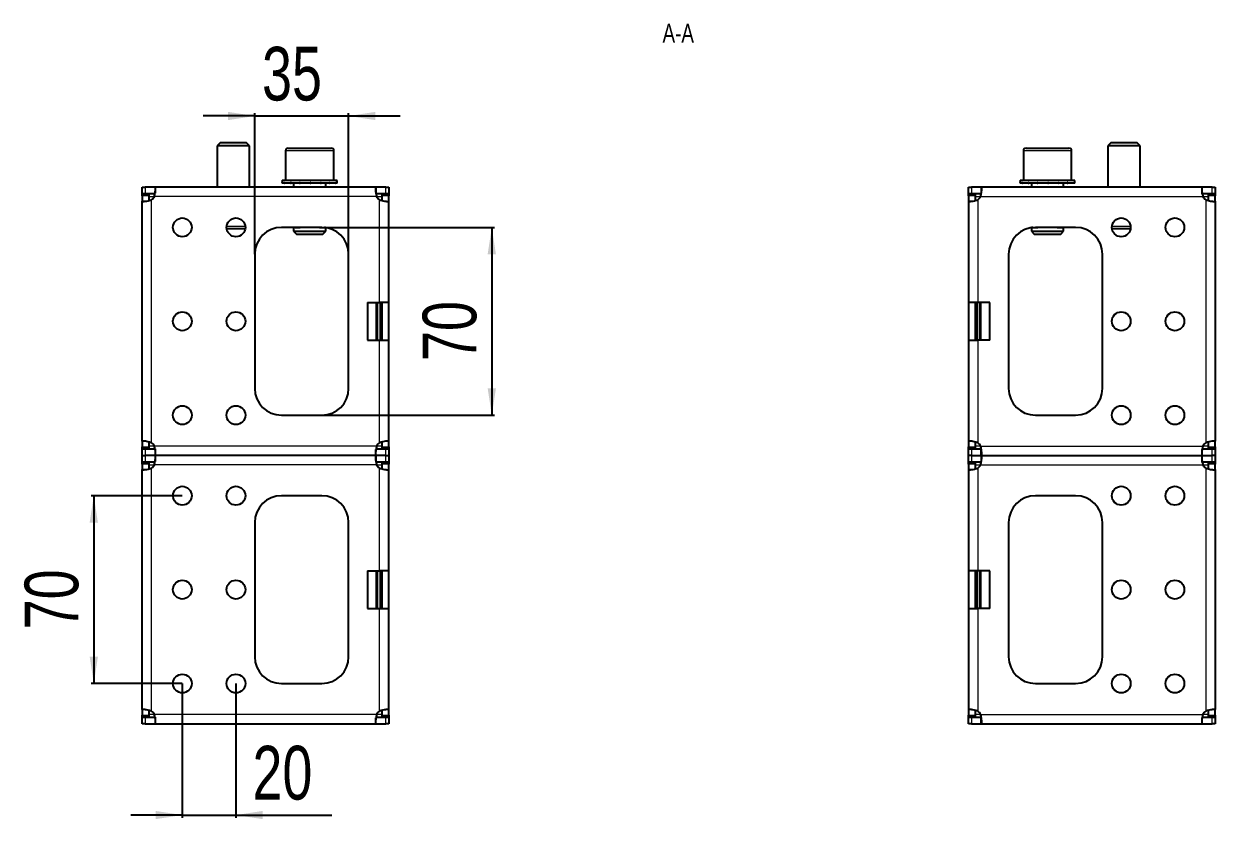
# Model space of a CAD drawing. Header units: millimetres. Extents: x 0 to 1524, y -257 to 583.
# Drawn here: x 1079.5 to 1523.6, y 253.8 to 550.2 of the extents above; entities that cross this region are included whole.
import ezdxf

# ---------------------------------------------------------------- set-up
doc = ezdxf.new("R2010")
doc.units = ezdxf.units.MM
doc.layers.add('FORMAT', color=7, linetype='Continuous')
doc.styles.add('SLDTEXTSTYLE0', font='TXT', dxfattribs={"width": 0.75})
doc.dimstyles.new('SLDDIMSTYLE0', dxfattribs={"dimtxt": 20, "dimasz": 10, "dimexe": 0, "dimexo": 0.0625, "dimgap": 5, "dimtad": 2, "dimdec": 1, "dimrnd": 1e-09, "dimzin": 12, "dimdsep": 46, "dimtxsty": 'SLDTEXTSTYLE0', "dimsah": 1, "dimcen": 0.09, "dimadec": 0, "dimazin": 3, "dimtfac": 1, "dimtofl": 0, "dimtmove": 0, "dimatfit": 3, "dimfxl": 0, "dimfrac": 2, "dimtolj": 1, "dimtzin": 12, "dimarcsym": 0})
doc.dimstyles.new('SLDDIMSTYLE1', dxfattribs={"dimtxt": 20, "dimasz": 10, "dimexe": 0, "dimexo": 0.0625, "dimgap": 5, "dimtad": 2, "dimdec": 1, "dimrnd": 1e-09, "dimzin": 12, "dimdsep": 46, "dimtxsty": 'SLDTEXTSTYLE0', "dimsah": 1, "dimcen": 0.09, "dimadec": 0, "dimazin": 3, "dimtfac": 1, "dimtmove": 0, "dimatfit": 0, "dimfxl": 0, "dimfrac": 2, "dimtolj": 1, "dimtzin": 12, "dimarcsym": 0})

# ---------------------------------------------------------------- blocks, each defined once
blk = doc.blocks.new('_D_7')
at = {"layer": 'FORMAT'}
for p, q in [((1190.6, 474.39), (1254.95, 474.39)), ((1253.95, 474.39), (1253.95, 404.39)), ((1190.6, 404.39), (1254.95, 404.39))]:
    blk.add_line(p, q, dxfattribs=at)
for points in [[(1253.95, 474.39), (1252.41, 464.39), (1255.49, 464.39)], [(1253.95, 404.39), (1255.49, 414.39), (1252.41, 414.39)]]:
    blk.add_solid(points, dxfattribs=at)
at = {"layer": 'FORMAT', "insert": (1228.17, 424.61), "char_height": 20, "attachment_point": 1, "rotation": 90, "style": 'SLDTEXTSTYLE0'}
blk.add_mtext('70', dxfattribs=at)
blk = doc.blocks.new('_D_8')
at = {"layer": 'FORMAT'}
for p, q in [((1165.59, 515.89), (1146.36, 515.89)), ((1165.59, 464.4), (1165.59, 516.89)), ((1165.59, 515.89), (1200.59, 515.89)), ((1200.59, 464.4), (1200.59, 516.89)), ((1200.59, 515.89), (1219.82, 515.89))]:
    blk.add_line(p, q, dxfattribs=at)
for points in [[(1165.59, 515.89), (1155.59, 517.43), (1155.59, 514.35)], [(1200.59, 515.89), (1210.59, 514.35), (1210.59, 517.43)]]:
    blk.add_solid(points, dxfattribs=at)
at = {"layer": 'FORMAT', "insert": (1168.31, 541.67), "char_height": 20, "attachment_point": 1, "style": 'SLDTEXTSTYLE0'}
blk.add_mtext('35', dxfattribs=at)
blk = doc.blocks.new('_D_9')
at = {"layer": 'FORMAT'}
for p, q in [((1138.59, 304.38), (1138.59, 254.38)), ((1158.59, 304.38), (1158.59, 254.38)), ((1138.59, 255.38), (1119.36, 255.38)), ((1138.59, 255.38), (1158.59, 255.38)), ((1158.59, 255.38), (1194.31, 255.38))]:
    blk.add_line(p, q, dxfattribs=at)
for points in [[(1138.59, 255.38), (1128.59, 256.92), (1128.59, 253.85)], [(1158.59, 255.38), (1168.59, 253.85), (1168.59, 256.92)]]:
    blk.add_solid(points, dxfattribs=at)
at = {"layer": 'FORMAT', "insert": (1164.75, 281.17), "char_height": 20, "attachment_point": 1, "style": 'SLDTEXTSTYLE0'}
blk.add_mtext('20', dxfattribs=at)
blk = doc.blocks.new('_D_10')
at = {"layer": 'FORMAT'}
for p, q in [((1138.58, 374.39), (1104.59, 374.39)), ((1105.59, 374.39), (1105.59, 304.39)), ((1138.58, 304.39), (1104.59, 304.39))]:
    blk.add_line(p, q, dxfattribs=at)
for points in [[(1105.59, 374.39), (1104.05, 364.39), (1107.12, 364.39)], [(1105.59, 304.39), (1107.12, 314.39), (1104.05, 314.39)]]:
    blk.add_solid(points, dxfattribs=at)
at = {"layer": 'FORMAT', "insert": (1079.8, 324.61), "char_height": 20, "attachment_point": 1, "rotation": 90, "style": 'SLDTEXTSTYLE0'}
blk.add_mtext('70', dxfattribs=at)

msp = doc.modelspace()

# ---------------------------------------------------------------- linework, layer by layer
at = {"color": 7, "linetype": 'Continuous', "lineweight": 25}
for p, q in [((1152.67, 505.89), (1151.59, 504.82)), ((1151.59, 504.82), (1151.59, 489.39)), ((1163.59, 504.82), (1151.59, 504.82)), ((1162.52, 505.89), (1152.67, 505.89)), ((1163.59, 504.82), (1162.52, 505.89)), ((1163.59, 489.39), (1163.59, 504.82)), ((1177.09, 502.89), (1177.09, 491.89)), ((1178.09, 503.89), (1185.91, 503.89)), ((1185.91, 503.89), (1194.09, 503.89)), ((1195.09, 491.89), (1195.09, 502.89)), ((1452.09, 502.89), (1452.09, 491.89)), ((1453.09, 503.89), (1460.62, 503.89)), ((1460.62, 503.89), (1469.09, 503.89)), ((1470.09, 491.89), (1470.09, 502.89)), ((1484.67, 505.89), (1483.59, 504.82)), ((1483.59, 504.82), (1483.59, 489.39)), ((1495.59, 504.82), (1483.59, 504.82)), ((1494.52, 505.89), (1484.67, 505.89)), ((1495.59, 504.82), (1494.52, 505.89)), ((1495.59, 489.39), (1495.59, 504.82)), ((1123.59, 486.89), (1123.59, 489.39)), ((1123.59, 489.39), (1124.7, 489.39)), ((1128.42, 489.39), (1124.7, 489.39)), ((1210.76, 489.39), (1128.42, 489.39)), ((1128.42, 489.39), (1128.42, 487.18)), ((1175.84, 491.89), (1175.84, 490.89)), ((1175.84, 491.89), (1175.85, 491.89)), ((1175.84, 490.89), (1175.85, 490.89)), ((1175.85, 491.89), (1175.85, 491.64)), ((1176.68, 491.89), (1175.85, 491.89)), ((1175.85, 490.89), (1175.85, 491.14)), ((1176.68, 490.89), (1175.85, 490.89)), ((1176.68, 491.89), (1176.78, 491.89)), ((1176.68, 490.89), (1176.78, 490.89)), ((1176.78, 491.89), (1176.78, 491.64)), ((1178.95, 491.89), (1176.78, 491.89)), ((1176.78, 490.89), (1176.78, 491.14)), ((1178.95, 490.89), (1176.78, 490.89)), ((1178.95, 491.89), (1179.13, 491.89)), ((1178.95, 490.89), (1179.13, 490.89)), ((1179.13, 491.89), (1179.13, 491.64)), ((1182.31, 491.89), (1179.13, 491.89)), ((1179.13, 490.89), (1179.13, 491.14)), ((1182.31, 490.89), (1179.13, 490.89)), ((1180.09, 490.89), (1180.09, 489.39)), ((1182.31, 491.89), (1182.54, 491.89)), ((1182.31, 490.89), (1182.54, 490.89)), ((1182.54, 491.89), (1182.54, 491.64)), ((1186.24, 491.89), (1182.54, 491.89)), ((1182.54, 490.89), (1182.54, 491.14)), ((1186.24, 490.89), (1182.54, 490.89)), ((1186.24, 491.89), (1186.31, 491.89)), ((1186.24, 490.89), (1186.39, 490.89)), ((1186.39, 490.89), (1186.49, 490.89)), ((1186.44, 491.89), (1186.49, 491.89)), ((1186.49, 491.89), (1186.49, 491.64)), ((1190.15, 491.89), (1186.49, 491.89)), ((1186.49, 490.89), (1186.49, 491.14)), ((1190.15, 490.89), (1186.49, 490.89)), ((1190.15, 491.89), (1190.38, 491.89)), ((1190.15, 490.89), (1190.38, 490.89)), ((1190.38, 491.89), (1190.38, 491.64)), ((1193.44, 491.89), (1190.38, 491.89)), ((1190.38, 490.89), (1190.38, 491.14)), ((1193.44, 490.89), (1190.38, 490.89)), ((1192.09, 489.39), (1192.09, 490.89)), ((1193.44, 491.89), (1193.61, 491.89)), ((1193.44, 490.89), (1193.61, 490.89)), ((1193.61, 491.89), (1193.61, 491.64)), ((1195.62, 491.89), (1193.61, 491.89)), ((1193.61, 490.89), (1193.61, 491.14)), ((1195.62, 490.89), (1193.61, 490.89)), ((1195.62, 491.89), (1195.71, 491.89)), ((1195.62, 490.89), (1195.71, 490.89)), ((1195.71, 491.89), (1195.71, 491.64)), ((1196.34, 491.89), (1195.71, 491.89)), ((1195.71, 490.89), (1195.71, 491.14)), ((1196.34, 490.89), (1195.71, 490.89)), ((1196.34, 490.89), (1196.34, 491.89)), ((1210.76, 489.39), (1210.76, 486.89)), ((1214.48, 489.39), (1210.76, 489.39)), ((1214.48, 489.39), (1215.59, 489.39)), ((1215.59, 489.39), (1215.59, 486.89)), ((1431.59, 486.89), (1431.59, 489.39)), ((1431.59, 489.39), (1432.7, 489.39)), ((1436.42, 489.39), (1432.7, 489.39)), ((1518.76, 489.39), (1436.42, 489.39)), ((1436.42, 489.39), (1436.42, 487.18)), ((1450.84, 491.89), (1450.84, 490.89)), ((1450.84, 491.89), (1450.85, 491.89)), ((1450.84, 490.89), (1450.85, 490.89)), ((1450.85, 491.89), (1450.85, 491.64)), ((1451.68, 491.89), (1450.85, 491.89)), ((1450.85, 490.89), (1450.85, 491.14)), ((1451.68, 490.89), (1450.85, 490.89)), ((1451.68, 491.89), (1451.78, 491.89)), ((1451.68, 490.89), (1451.78, 490.89)), ((1451.78, 491.89), (1451.78, 491.64)), ((1453.94, 491.89), (1451.78, 491.89)), ((1451.78, 490.89), (1451.78, 491.14)), ((1453.94, 490.89), (1451.78, 490.89)), ((1453.94, 491.89), (1454.13, 491.89)), ((1453.94, 490.89), (1454.13, 490.89)), ((1454.13, 491.89), (1454.13, 491.64)), ((1457.3, 491.89), (1454.13, 491.89)), ((1454.13, 490.89), (1454.13, 491.14)), ((1457.3, 490.89), (1454.13, 490.89)), ((1455.09, 490.89), (1455.09, 489.39)), ((1457.3, 491.89), (1457.53, 491.89)), ((1457.3, 490.89), (1457.53, 490.89)), ((1457.53, 491.89), (1457.53, 491.64)), ((1461.23, 491.89), (1457.53, 491.89)), ((1457.53, 490.89), (1457.53, 491.14)), ((1461.23, 490.89), (1457.53, 490.89)), ((1461.23, 491.89), (1461.31, 491.89)), ((1461.23, 490.89), (1461.39, 490.89)), ((1461.39, 490.89), (1461.48, 490.89)), ((1461.44, 491.89), (1461.48, 491.89)), ((1461.48, 491.89), (1461.48, 491.64)), ((1465.14, 491.89), (1461.48, 491.89)), ((1461.48, 490.89), (1461.48, 491.14)), ((1465.14, 490.89), (1461.48, 490.89)), ((1465.14, 491.89), (1465.37, 491.89)), ((1465.14, 490.89), (1465.37, 490.89)), ((1465.37, 491.89), (1465.37, 491.64)), ((1468.44, 491.89), (1465.37, 491.89)), ((1465.37, 490.89), (1465.37, 491.14)), ((1468.44, 490.89), (1465.37, 490.89)), ((1467.09, 489.39), (1467.09, 490.89)), ((1468.44, 491.89), (1468.61, 491.89)), ((1468.44, 490.89), (1468.61, 490.89)), ((1468.61, 491.89), (1468.61, 491.64)), ((1470.62, 491.89), (1468.61, 491.89)), ((1468.61, 490.89), (1468.61, 491.14)), ((1470.62, 490.89), (1468.61, 490.89)), ((1470.62, 491.89), (1470.7, 491.89)), ((1470.62, 490.89), (1470.7, 490.89)), ((1470.7, 491.89), (1470.7, 491.64)), ((1471.34, 491.89), (1470.7, 491.89)), ((1470.7, 490.89), (1470.7, 491.14)), ((1471.34, 490.89), (1470.7, 490.89)), ((1471.34, 490.89), (1471.34, 491.89)), ((1518.76, 486.89), (1518.76, 489.39)), ((1522.48, 489.39), (1518.76, 489.39)), ((1522.48, 489.39), (1523.59, 489.39)), ((1523.59, 489.39), (1523.59, 486.89)), ((1124.7, 486.89), (1123.59, 486.89)), ((1123.59, 486.89), (1123.59, 486.79)), ((1123.59, 486.79), (1126.09, 486.79)), ((1123.59, 486.18), (1123.59, 486.79)), ((1123.59, 486.18), (1123.59, 484.12)), ((1123.59, 394.67), (1123.59, 484.12)), ((1123.59, 484.12), (1124.69, 484.12)), ((1128.42, 486.89), (1124.7, 486.89)), ((1126.09, 486.79), (1126.09, 486.18)), ((1126.09, 486.18), (1126.09, 484.36)), ((1214.48, 486.89), (1210.76, 486.89)), ((1213.09, 486.79), (1215.59, 486.79)), ((1213.09, 486.18), (1213.09, 486.79)), ((1213.09, 484.34), (1213.09, 486.18)), ((1215.59, 486.89), (1214.48, 486.89)), ((1215.59, 486.79), (1215.59, 486.89)), ((1215.59, 486.79), (1215.59, 486.18)), ((1215.59, 484.12), (1215.59, 486.18)), ((1215.59, 446.39), (1215.59, 484.12)), ((1432.7, 486.89), (1431.59, 486.89)), ((1431.59, 486.89), (1431.59, 486.79)), ((1431.59, 486.79), (1434.09, 486.79)), ((1431.59, 486.18), (1431.59, 486.79)), ((1431.59, 486.18), (1431.59, 484.12)), ((1431.59, 484.12), (1432.69, 484.12)), ((1431.59, 484.12), (1431.59, 446.39)), ((1436.42, 486.89), (1432.7, 486.89)), ((1434.09, 486.79), (1434.09, 486.18)), ((1434.09, 486.18), (1434.09, 484.36)), ((1522.48, 486.89), (1518.76, 486.89)), ((1521.09, 486.79), (1523.59, 486.79)), ((1521.09, 486.18), (1521.09, 486.79)), ((1521.09, 484.34), (1521.09, 486.18)), ((1523.59, 486.89), (1522.48, 486.89)), ((1523.59, 486.79), (1523.59, 486.89)), ((1523.59, 486.79), (1523.59, 486.18)), ((1523.59, 484.12), (1523.59, 486.18)), ((1523.59, 484.12), (1523.59, 394.67)), ((1162.06, 473.89), (1155.13, 473.89)), ((1190.59, 474.39), (1175.59, 474.39)), ((1177.26, 474.29), (1177.24, 474.29)), ((1177.26, 474.29), (1177.26, 474.29)), ((1177.36, 474.29), (1177.26, 474.29)), ((1177.36, 474.39), (1177.36, 474.29)), ((1180.62, 474.29), (1177.36, 474.29)), ((1180.09, 474.29), (1180.09, 472.97)), ((1180.09, 472.97), (1181.17, 471.89)), ((1180.09, 472.97), (1185.95, 472.97)), ((1180.62, 474.29), (1182.52, 474.29)), ((1181.17, 471.89), (1185.98, 471.89)), ((1183.07, 474.29), (1182.52, 474.29)), ((1189.11, 474.29), (1183.07, 474.29)), ((1185.95, 472.97), (1192.09, 472.97)), ((1185.98, 471.89), (1191.02, 471.89)), ((1189.67, 474.29), (1189.11, 474.29)), ((1189.67, 474.29), (1191.57, 474.29)), ((1191.02, 471.89), (1192.09, 472.97)), ((1192, 474.29), (1191.57, 474.29)), ((1192.09, 472.97), (1192.09, 474.28)), ((1455.09, 474.28), (1455.09, 472.97)), ((1455.09, 472.97), (1456.17, 471.89)), ((1455.09, 472.97), (1460.74, 472.97)), ((1455.62, 474.29), (1455.18, 474.29)), ((1455.62, 474.29), (1457.52, 474.29)), ((1456.17, 471.89), (1460.8, 471.89)), ((1471.59, 474.39), (1456.59, 474.39)), ((1458.07, 474.29), (1457.52, 474.29)), ((1464.11, 474.29), (1458.07, 474.29)), ((1460.74, 472.97), (1467.09, 472.97)), ((1460.8, 471.89), (1466.02, 471.89)), ((1464.67, 474.29), (1464.11, 474.29)), ((1464.67, 474.29), (1466.57, 474.29)), ((1466.02, 471.89), (1467.09, 472.97)), ((1469.82, 474.29), (1466.57, 474.29)), ((1467.09, 472.97), (1467.09, 474.29)), ((1469.82, 474.29), (1469.82, 474.39)), ((1469.92, 474.29), (1469.82, 474.29)), ((1469.94, 474.29), (1469.92, 474.29)), ((1469.92, 474.29), (1469.92, 474.29)), ((1492.06, 473.89), (1485.13, 473.89)), ((1165.59, 464.39), (1165.59, 414.39)), ((1200.59, 414.39), (1200.59, 464.39)), ((1446.59, 464.39), (1446.59, 414.39)), ((1481.59, 414.39), (1481.59, 464.39)), ((1207.59, 446.39), (1212.09, 446.39)), ((1207.59, 446.39), (1207.59, 432.39)), ((1215.59, 446.39), (1212.09, 446.39)), ((1213.09, 432.39), (1213.09, 446.39)), ((1215.59, 432.39), (1215.59, 446.39)), ((1435.09, 446.39), (1431.59, 446.39)), ((1431.59, 446.39), (1431.59, 432.39)), ((1434.09, 446.39), (1434.09, 432.39)), ((1439.59, 446.39), (1435.09, 446.39)), ((1439.59, 432.39), (1439.59, 446.39)), ((1207.59, 432.39), (1212.09, 432.39)), ((1212.09, 432.39), (1215.59, 432.39)), ((1215.59, 394.67), (1215.59, 432.39)), ((1431.59, 432.39), (1435.09, 432.39)), ((1431.59, 432.39), (1431.59, 394.67)), ((1439.59, 432.39), (1435.09, 432.39)), ((1175.59, 404.39), (1190.59, 404.39)), ((1456.59, 404.39), (1471.59, 404.39)), ((1123.59, 394.67), (1123.59, 392.6)), ((1123.59, 391.99), (1123.59, 392.6)), ((1126.09, 391.99), (1123.59, 391.99)), ((1123.59, 391.99), (1123.59, 391.89)), ((1123.59, 389.39), (1123.59, 391.89)), ((1123.59, 391.89), (1124.7, 391.89)), ((1124.7, 391.89), (1128.42, 391.89)), ((1126.09, 394.44), (1126.09, 392.6)), ((1126.09, 392.6), (1126.09, 391.99)), ((1128.42, 391.89), (1128.42, 389.39)), ((1210.76, 391.89), (1214.48, 391.89)), ((1210.76, 389.39), (1210.76, 391.61)), ((1213.09, 392.6), (1213.09, 394.42)), ((1213.09, 391.99), (1213.09, 392.6)), ((1215.59, 391.99), (1213.09, 391.99)), ((1214.48, 391.89), (1215.59, 391.89)), ((1215.59, 394.67), (1214.5, 394.67)), ((1215.59, 392.6), (1215.59, 394.67)), ((1215.59, 392.6), (1215.59, 391.99)), ((1215.59, 391.89), (1215.59, 391.99)), ((1215.59, 391.89), (1215.59, 389.39)), ((1431.59, 394.67), (1431.59, 392.6)), ((1431.59, 391.99), (1431.59, 392.6)), ((1434.09, 391.99), (1431.59, 391.99)), ((1431.59, 391.99), (1431.59, 391.89)), ((1431.59, 389.39), (1431.59, 391.89)), ((1431.59, 391.89), (1432.7, 391.89)), ((1432.7, 391.89), (1436.42, 391.89)), ((1434.09, 394.44), (1434.09, 392.6)), ((1434.09, 392.6), (1434.09, 391.99)), ((1436.42, 389.39), (1436.42, 391.89)), ((1518.76, 391.89), (1522.48, 391.89)), ((1518.76, 389.39), (1518.76, 391.61)), ((1521.09, 392.6), (1521.09, 394.42)), ((1521.09, 391.99), (1521.09, 392.6)), ((1523.59, 391.99), (1521.09, 391.99)), ((1522.48, 391.89), (1523.59, 391.89)), ((1523.59, 394.67), (1522.5, 394.67)), ((1523.59, 392.6), (1523.59, 394.67)), ((1523.59, 392.6), (1523.59, 391.99)), ((1523.59, 391.89), (1523.59, 391.99)), ((1523.59, 391.89), (1523.59, 389.39)), ((1123.59, 386.89), (1123.59, 389.39)), ((1123.59, 389.39), (1124.7, 389.39)), ((1124.7, 386.89), (1123.59, 386.89)), ((1123.59, 386.89), (1123.59, 386.79)), ((1123.59, 386.79), (1126.09, 386.79)), ((1123.59, 386.18), (1123.59, 386.79)), ((1128.42, 389.39), (1124.7, 389.39)), ((1128.42, 386.89), (1124.7, 386.89)), ((1126.09, 386.79), (1126.09, 386.18)), ((1210.76, 389.39), (1128.42, 389.39)), ((1128.42, 389.39), (1128.42, 387.18)), ((1210.76, 389.39), (1210.76, 386.89)), ((1214.48, 389.39), (1210.76, 389.39)), ((1214.48, 386.89), (1210.76, 386.89)), ((1213.09, 386.79), (1215.59, 386.79)), ((1213.09, 386.18), (1213.09, 386.79)), ((1214.48, 389.39), (1215.59, 389.39)), ((1215.59, 386.89), (1214.48, 386.89)), ((1215.59, 389.39), (1215.59, 386.89)), ((1215.59, 386.79), (1215.59, 386.89)), ((1215.59, 386.79), (1215.59, 386.18)), ((1432.7, 389.39), (1431.59, 389.39)), ((1431.59, 386.89), (1431.59, 389.39)), ((1432.7, 386.89), (1431.59, 386.89)), ((1431.59, 386.89), (1431.59, 386.79)), ((1431.59, 386.79), (1434.09, 386.79)), ((1431.59, 386.18), (1431.59, 386.79)), ((1432.7, 389.39), (1436.42, 389.39)), ((1436.42, 386.89), (1432.7, 386.89)), ((1434.09, 386.79), (1434.09, 386.18)), ((1436.42, 389.39), (1518.76, 389.39)), ((1436.42, 389.39), (1436.42, 387.18)), ((1518.76, 389.39), (1522.48, 389.39)), ((1518.76, 386.89), (1518.76, 389.39)), ((1522.48, 386.89), (1518.76, 386.89)), ((1521.09, 386.79), (1523.59, 386.79)), ((1521.09, 386.18), (1521.09, 386.79)), ((1523.59, 389.39), (1522.48, 389.39)), ((1523.59, 386.89), (1522.48, 386.89)), ((1523.59, 389.39), (1523.59, 386.89)), ((1523.59, 386.79), (1523.59, 386.89)), ((1523.59, 386.79), (1523.59, 386.18)), ((1123.59, 386.18), (1123.59, 384.12)), ((1123.59, 294.67), (1123.59, 384.12)), ((1123.59, 384.12), (1124.69, 384.12)), ((1126.09, 386.18), (1126.09, 384.36)), ((1213.09, 384.34), (1213.09, 386.18)), ((1215.59, 384.12), (1215.59, 386.18)), ((1215.59, 346.39), (1215.59, 384.12)), ((1431.59, 386.18), (1431.59, 384.12)), ((1431.59, 384.12), (1432.69, 384.12)), ((1431.59, 384.12), (1431.59, 346.39)), ((1434.09, 386.18), (1434.09, 384.36)), ((1521.09, 384.34), (1521.09, 386.18)), ((1523.59, 384.12), (1523.59, 386.18)), ((1523.59, 384.12), (1523.59, 294.67)), ((1190.59, 374.39), (1175.59, 374.39)), ((1471.59, 374.39), (1456.59, 374.39)), ((1165.59, 364.39), (1165.59, 314.39)), ((1200.59, 314.39), (1200.59, 364.39)), ((1446.59, 364.39), (1446.59, 314.39)), ((1481.59, 314.39), (1481.59, 364.39)), ((1207.59, 346.39), (1212.09, 346.39)), ((1207.59, 346.39), (1207.59, 332.39)), ((1215.59, 346.39), (1212.09, 346.39)), ((1213.09, 332.39), (1213.09, 346.39)), ((1215.59, 332.39), (1215.59, 346.39)), ((1435.09, 346.39), (1431.59, 346.39)), ((1431.59, 346.39), (1431.59, 332.39)), ((1434.09, 346.39), (1434.09, 332.39)), ((1439.59, 346.39), (1435.09, 346.39)), ((1439.59, 332.39), (1439.59, 346.39)), ((1207.59, 332.39), (1212.09, 332.39)), ((1212.09, 332.39), (1215.59, 332.39)), ((1215.59, 294.67), (1215.59, 332.39)), ((1431.59, 332.39), (1435.09, 332.39)), ((1431.59, 332.39), (1431.59, 294.67)), ((1439.59, 332.39), (1435.09, 332.39)), ((1175.59, 304.39), (1190.59, 304.39)), ((1456.59, 304.39), (1471.59, 304.39)), ((1123.59, 294.67), (1123.59, 292.6)), ((1126.09, 294.44), (1126.09, 292.6)), ((1213.09, 292.6), (1213.09, 294.42)), ((1215.59, 294.67), (1214.5, 294.67)), ((1215.59, 292.6), (1215.59, 294.67)), ((1431.59, 294.67), (1431.59, 292.6)), ((1434.09, 294.44), (1434.09, 292.6)), ((1521.09, 292.6), (1521.09, 294.42)), ((1523.59, 294.67), (1522.5, 294.67)), ((1523.59, 292.6), (1523.59, 294.67)), ((1123.59, 291.99), (1123.59, 292.6)), ((1126.09, 291.99), (1123.59, 291.99)), ((1123.59, 291.99), (1123.59, 291.89)), ((1123.59, 289.39), (1123.59, 291.89)), ((1123.59, 291.89), (1124.7, 291.89)), ((1124.7, 289.39), (1123.59, 289.39)), ((1124.7, 291.89), (1128.42, 291.89)), ((1124.7, 289.39), (1128.42, 289.39)), ((1126.09, 292.6), (1126.09, 291.99)), ((1128.42, 291.89), (1128.42, 289.39)), ((1128.42, 289.39), (1210.76, 289.39)), ((1210.76, 291.89), (1214.48, 291.89)), ((1210.76, 289.39), (1210.76, 291.61)), ((1210.76, 289.39), (1214.48, 289.39)), ((1213.09, 291.99), (1213.09, 292.6)), ((1215.59, 291.99), (1213.09, 291.99)), ((1214.48, 291.89), (1215.59, 291.89)), ((1215.59, 289.39), (1214.48, 289.39)), ((1215.59, 292.6), (1215.59, 291.99)), ((1215.59, 291.89), (1215.59, 291.99)), ((1215.59, 291.89), (1215.59, 289.39)), ((1431.59, 291.99), (1431.59, 292.6)), ((1434.09, 291.99), (1431.59, 291.99)), ((1431.59, 291.99), (1431.59, 291.89)), ((1431.59, 289.39), (1431.59, 291.89)), ((1431.59, 291.89), (1432.7, 291.89)), ((1432.7, 289.39), (1431.59, 289.39)), ((1432.7, 291.89), (1436.42, 291.89)), ((1432.7, 289.39), (1436.42, 289.39)), ((1434.09, 292.6), (1434.09, 291.99)), ((1436.42, 289.39), (1436.42, 291.89)), ((1436.42, 289.39), (1518.76, 289.39)), ((1518.76, 291.89), (1522.48, 291.89)), ((1518.76, 289.39), (1518.76, 291.61)), ((1518.76, 289.39), (1522.48, 289.39)), ((1521.09, 291.99), (1521.09, 292.6)), ((1523.59, 291.99), (1521.09, 291.99)), ((1522.48, 291.89), (1523.59, 291.89)), ((1523.59, 289.39), (1522.48, 289.39)), ((1523.59, 292.6), (1523.59, 291.99)), ((1523.59, 291.89), (1523.59, 291.99)), ((1523.59, 291.89), (1523.59, 289.39))]:
    msp.add_line(p, q, dxfattribs=at)
at = {"color": 8, "linetype": 'Continuous', "lineweight": 18}
for p, q in [((1185.89, 502.89), (1177.09, 502.89)), ((1195.09, 502.89), (1185.89, 502.89)), ((1460.56, 502.89), (1452.09, 502.89)), ((1470.09, 502.89), (1460.56, 502.89)), ((1124.7, 489.39), (1124.7, 486.89)), ((1214.48, 486.89), (1214.48, 489.39)), ((1432.7, 489.39), (1432.7, 486.89)), ((1522.48, 486.89), (1522.48, 489.39)), ((1126.09, 486.18), (1123.59, 486.18)), ((1126.09, 485.89), (1128.18, 485.89)), ((1127.09, 394.11), (1127.09, 484.67)), ((1211.01, 485.89), (1128.18, 485.89)), ((1211.01, 485.89), (1213.09, 485.89)), ((1212.09, 446.39), (1212.09, 484.67)), ((1215.59, 486.18), (1213.09, 486.18)), ((1434.09, 486.18), (1431.59, 486.18)), ((1434.09, 485.89), (1436.18, 485.89)), ((1435.09, 484.67), (1435.09, 446.39)), ((1436.18, 485.89), (1519.01, 485.89)), ((1519.01, 485.89), (1521.09, 485.89)), ((1520.09, 484.67), (1520.09, 394.11)), ((1523.59, 486.18), (1521.09, 486.18)), ((1155.13, 474.89), (1162.06, 474.89)), ((1182.52, 474.39), (1182.52, 474.29)), ((1183.07, 474.39), (1183.07, 474.29)), ((1189.11, 474.39), (1189.11, 474.29)), ((1189.67, 474.39), (1189.67, 474.29)), ((1457.52, 474.39), (1457.52, 474.29)), ((1458.07, 474.39), (1458.07, 474.29)), ((1464.11, 474.39), (1464.11, 474.29)), ((1464.67, 474.39), (1464.67, 474.29)), ((1485.13, 474.89), (1492.06, 474.89)), ((1210.9, 432.39), (1210.9, 446.39)), ((1211.1, 446.39), (1211.1, 432.39)), ((1211.2, 432.39), (1211.2, 446.39)), ((1211.4, 446.39), (1211.4, 432.39)), ((1212.28, 432.39), (1212.28, 446.39)), ((1212.48, 446.39), (1212.48, 432.39)), ((1212.59, 432.39), (1212.59, 446.39)), ((1212.79, 446.39), (1212.79, 432.39)), ((1434.4, 432.39), (1434.4, 446.39)), ((1434.6, 446.39), (1434.6, 432.39)), ((1434.7, 432.39), (1434.7, 446.39)), ((1434.9, 446.39), (1434.9, 432.39)), ((1435.78, 432.39), (1435.78, 446.39)), ((1435.98, 446.39), (1435.98, 432.39)), ((1436.09, 432.39), (1436.09, 446.39)), ((1436.29, 446.39), (1436.29, 432.39)), ((1212.09, 394.11), (1212.09, 432.39)), ((1435.09, 432.39), (1435.09, 394.11)), ((1123.59, 392.6), (1126.09, 392.6)), ((1124.7, 391.89), (1124.7, 389.39)), ((1128.18, 392.89), (1126.09, 392.89)), ((1211.01, 392.89), (1128.18, 392.89)), ((1213.09, 392.89), (1211.01, 392.89)), ((1213.09, 392.6), (1215.59, 392.6)), ((1214.48, 389.39), (1214.48, 391.89)), ((1431.59, 392.6), (1434.09, 392.6)), ((1432.7, 391.89), (1432.7, 389.39)), ((1436.18, 392.89), (1434.09, 392.89)), ((1436.18, 392.89), (1519.01, 392.89)), ((1521.09, 392.89), (1519.01, 392.89)), ((1521.09, 392.6), (1523.59, 392.6)), ((1522.48, 389.39), (1522.48, 391.89)), ((1124.7, 389.39), (1124.7, 386.89)), ((1214.48, 386.89), (1214.48, 389.39)), ((1432.7, 389.39), (1432.7, 386.89)), ((1522.48, 386.89), (1522.48, 389.39)), ((1126.09, 386.18), (1123.59, 386.18)), ((1126.09, 385.89), (1128.18, 385.89)), ((1127.09, 294.11), (1127.09, 384.67)), ((1211.01, 385.89), (1128.18, 385.89)), ((1211.01, 385.89), (1213.09, 385.89)), ((1212.09, 346.39), (1212.09, 384.67)), ((1215.59, 386.18), (1213.09, 386.18)), ((1434.09, 386.18), (1431.59, 386.18)), ((1434.09, 385.89), (1436.18, 385.89)), ((1435.09, 384.67), (1435.09, 346.39)), ((1436.18, 385.89), (1519.01, 385.89)), ((1519.01, 385.89), (1521.09, 385.89)), ((1520.09, 384.67), (1520.09, 294.11)), ((1523.59, 386.18), (1521.09, 386.18)), ((1210.9, 332.39), (1210.9, 346.39)), ((1211.1, 346.39), (1211.1, 332.39)), ((1211.2, 332.39), (1211.2, 346.39)), ((1211.4, 346.39), (1211.4, 332.39)), ((1212.28, 332.39), (1212.28, 346.39)), ((1212.48, 346.39), (1212.48, 332.39)), ((1212.59, 332.39), (1212.59, 346.39)), ((1212.79, 346.39), (1212.79, 332.39)), ((1434.4, 332.39), (1434.4, 346.39)), ((1434.6, 346.39), (1434.6, 332.39)), ((1434.7, 332.39), (1434.7, 346.39)), ((1434.9, 346.39), (1434.9, 332.39)), ((1435.78, 332.39), (1435.78, 346.39)), ((1435.98, 346.39), (1435.98, 332.39)), ((1436.09, 332.39), (1436.09, 346.39)), ((1436.29, 346.39), (1436.29, 332.39)), ((1212.09, 294.11), (1212.09, 332.39)), ((1435.09, 332.39), (1435.09, 294.11)), ((1123.59, 292.6), (1126.09, 292.6)), ((1124.7, 291.89), (1124.7, 289.39)), ((1128.18, 292.89), (1126.09, 292.89)), ((1211.01, 292.89), (1128.18, 292.89)), ((1213.09, 292.89), (1211.01, 292.89)), ((1213.09, 292.6), (1215.59, 292.6)), ((1214.48, 289.39), (1214.48, 291.89)), ((1431.59, 292.6), (1434.09, 292.6)), ((1432.7, 291.89), (1432.7, 289.39)), ((1436.18, 292.89), (1434.09, 292.89)), ((1436.18, 292.89), (1519.01, 292.89)), ((1521.09, 292.89), (1519.01, 292.89)), ((1521.09, 292.6), (1523.59, 292.6)), ((1522.48, 289.39), (1522.48, 291.89))]:
    msp.add_line(p, q, dxfattribs=at)
at = {"color": 7, "linetype": 'Continuous', "lineweight": 25}
for centre in [(1138.59, 474.39), (1158.59, 474.39), (1488.59, 474.39), (1508.59, 474.39), (1138.59, 439.39), (1158.59, 439.39), (1488.59, 439.39), (1508.59, 439.39), (1138.59, 404.39), (1158.59, 404.39), (1488.59, 404.39), (1508.59, 404.39), (1138.59, 374.39), (1158.59, 374.39), (1488.59, 374.39), (1508.59, 374.39), (1138.59, 339.39), (1158.59, 339.39), (1488.59, 339.39), (1508.59, 339.39), (1138.59, 304.39), (1158.59, 304.39), (1488.59, 304.39), (1508.59, 304.39)]:
    msp.add_circle(centre, 3.5, dxfattribs=at)
for centre, radius, start, end in [((1178.09, 502.89), 1, 90, 180), ((1194.09, 502.89), 1, 0, 90), ((1453.09, 502.89), 1, 90, 180), ((1469.09, 502.89), 1, 0, 90), ((1125.09, 487.54), 3.5, 304.8499, 331.8729), ((1214.09, 487.54), 3.5, 208.1271, 235.1501), ((1433.09, 487.54), 3.5, 304.8499, 331.8729), ((1522.09, 487.54), 3.5, 208.1271, 235.1501), ((1175.59, 464.39), 10, 90, 180), ((1190.59, 464.39), 10, 360, 90), ((1456.59, 464.39), 10, 90, 180), ((1471.59, 464.39), 10, 0, 90), ((1175.59, 414.39), 10, 180, 270), ((1190.59, 414.39), 10, 270, 0), ((1456.59, 414.39), 10, 180, 270), ((1471.59, 414.39), 10, 270, 0), ((1125.09, 391.24), 3.5, 28.1271, 55.1501), ((1214.09, 391.24), 3.5, 124.8499, 151.8729), ((1433.09, 391.24), 3.5, 28.1271, 55.1501), ((1522.09, 391.24), 3.5, 124.8499, 151.8729), ((1125.09, 387.54), 3.5, 304.8499, 331.8729), ((1214.09, 387.54), 3.5, 208.1271, 235.1501), ((1433.09, 387.54), 3.5, 304.8499, 331.8729), ((1522.09, 387.54), 3.5, 208.1271, 235.1501), ((1175.59, 364.39), 10, 90, 180), ((1190.59, 364.39), 10, 360, 90), ((1456.59, 364.39), 10, 90, 180), ((1471.59, 364.39), 10, 0, 90), ((1175.59, 314.39), 10, 180, 270), ((1190.59, 314.39), 10, 270, 0), ((1456.59, 314.39), 10, 180, 270), ((1471.59, 314.39), 10, 270, 0), ((1125.09, 291.24), 3.5, 28.1271, 55.1501), ((1214.09, 291.24), 3.5, 124.8499, 151.8729), ((1433.09, 291.24), 3.5, 28.1271, 55.1501), ((1522.09, 291.24), 3.5, 124.8499, 151.8729)]:
    msp.add_arc(centre, radius, start, end, dxfattribs=at)
for points, knots in [([(1128.18, 485.89), (1128.23, 486.15), (1128.33, 486.64), (1128.48, 487.46), (1128.58, 488.17), (1128.6, 488.74), (1128.58, 489.1), (1128.52, 489.34), (1128.46, 489.37), (1128.42, 489.39)], [0, 0, 0, 0, 0.144067, 0.271276, 0.474907, 0.597997, 0.726338, 0.860245, 1, 1, 1, 1]), ([(1175.85, 491.64), (1175.85, 491.68), (1175.85, 491.75), (1175.84, 491.83), (1175.84, 491.87), (1175.84, 491.89)], [0, 0, 0, 0, 0.499981, 0.749988, 1, 1, 1, 1]), ([(1175.84, 490.89), (1175.84, 490.91), (1175.84, 490.95), (1175.85, 491.04), (1175.85, 491.1), (1175.85, 491.14)], [0, 0, 0, 0, 0.25014, 0.50028, 1, 1, 1, 1]), ([(1176.78, 491.64), (1176.76, 491.68), (1176.74, 491.75), (1176.7, 491.83), (1176.69, 491.87), (1176.68, 491.89)], [0, 0, 0, 0, 0.499981, 0.749988, 1, 1, 1, 1]), ([(1176.68, 490.89), (1176.69, 490.91), (1176.7, 490.95), (1176.74, 491.04), (1176.76, 491.1), (1176.78, 491.14)], [0, 0, 0, 0, 0.2501401, 0.5002802, 1, 1, 1, 1]), ([(1179.13, 491.64), (1179.1, 491.68), (1179.05, 491.75), (1178.99, 491.83), (1178.96, 491.87), (1178.95, 491.89)], [0, 0, 0, 0, 0.499981, 0.749988, 1, 1, 1, 1]), ([(1178.95, 490.89), (1178.96, 490.91), (1178.99, 490.95), (1179.05, 491.04), (1179.1, 491.1), (1179.13, 491.14)], [0, 0, 0, 0, 0.25014, 0.50028, 1, 1, 1, 1]), ([(1182.54, 491.64), (1182.5, 491.68), (1182.44, 491.75), (1182.36, 491.83), (1182.32, 491.87), (1182.31, 491.89)], [0, 0, 0, 0, 0.499981, 0.749988, 1, 1, 1, 1]), ([(1182.31, 490.89), (1182.32, 490.91), (1182.36, 490.95), (1182.44, 491.04), (1182.5, 491.1), (1182.54, 491.14)], [0, 0, 0, 0, 0.2501401, 0.5002802, 1, 1, 1, 1]), ([(1186.49, 491.64), (1186.45, 491.68), (1186.38, 491.75), (1186.3, 491.83), (1186.26, 491.87), (1186.24, 491.89)], [0, 0, 0, 0, 0.499981, 0.749988, 1, 1, 1, 1]), ([(1186.24, 490.89), (1186.26, 490.91), (1186.3, 490.95), (1186.38, 491.04), (1186.45, 491.1), (1186.49, 491.14)], [0, 0, 0, 0, 0.25014, 0.50028, 1, 1, 1, 1]), ([(1186.49, 491.64), (1186.47, 491.71), (1186.44, 491.84), (1186.41, 491.88), (1186.39, 491.89)], [0, 0, 0, 0, 0.561794, 1, 1, 1, 1]), ([(1186.49, 491.14), (1186.47, 491.07), (1186.44, 490.94), (1186.41, 490.91), (1186.39, 490.89)], [0, 0, 0, 0, 0.561794, 1, 1, 1, 1]), ([(1190.38, 491.64), (1190.34, 491.68), (1190.28, 491.75), (1190.21, 491.83), (1190.17, 491.87), (1190.15, 491.89)], [0, 0, 0, 0, 0.4999808, 0.7499881, 1, 1, 1, 1]), ([(1190.15, 490.89), (1190.17, 490.91), (1190.21, 490.95), (1190.28, 491.04), (1190.34, 491.1), (1190.38, 491.14)], [0, 0, 0, 0, 0.25014, 0.50028, 1, 1, 1, 1]), ([(1193.61, 491.64), (1193.59, 491.68), (1193.54, 491.75), (1193.49, 491.83), (1193.46, 491.87), (1193.44, 491.89)], [0, 0, 0, 0, 0.499981, 0.749988, 1, 1, 1, 1]), ([(1193.44, 490.89), (1193.46, 490.91), (1193.49, 490.95), (1193.54, 491.04), (1193.59, 491.1), (1193.61, 491.14)], [0, 0, 0, 0, 0.25014, 0.50028, 1, 1, 1, 1]), ([(1195.71, 491.64), (1195.69, 491.68), (1195.67, 491.75), (1195.64, 491.83), (1195.62, 491.87), (1195.62, 491.89)], [0, 0, 0, 0, 0.499981, 0.749988, 1, 1, 1, 1]), ([(1195.62, 490.89), (1195.62, 490.91), (1195.64, 490.95), (1195.67, 491.04), (1195.69, 491.1), (1195.71, 491.14)], [0, 0, 0, 0, 0.25014, 0.50028, 1, 1, 1, 1]), ([(1210.76, 489.39), (1210.73, 489.37), (1210.67, 489.33), (1210.61, 488.98), (1210.58, 488.31), (1210.72, 487.2), (1210.91, 486.34), (1211.01, 485.89)], [0, 0, 0, 0, 0.16069, 0.301312, 0.521951, 0.753573, 1, 1, 1, 1]), ([(1436.18, 485.89), (1436.23, 486.15), (1436.33, 486.64), (1436.48, 487.46), (1436.58, 488.17), (1436.6, 488.74), (1436.58, 489.1), (1436.52, 489.34), (1436.46, 489.37), (1436.42, 489.39)], [0, 0, 0, 0, 0.144067, 0.271276, 0.474907, 0.597997, 0.726338, 0.860245, 1, 1, 1, 1]), ([(1450.85, 491.64), (1450.85, 491.68), (1450.85, 491.75), (1450.84, 491.83), (1450.84, 491.87), (1450.84, 491.89)], [0, 0, 0, 0, 0.499981, 0.749988, 1, 1, 1, 1]), ([(1450.84, 490.89), (1450.84, 490.91), (1450.84, 490.95), (1450.85, 491.04), (1450.85, 491.1), (1450.85, 491.14)], [0, 0, 0, 0, 0.25014, 0.50028, 1, 1, 1, 1]), ([(1451.78, 491.64), (1451.76, 491.68), (1451.74, 491.75), (1451.7, 491.83), (1451.69, 491.87), (1451.68, 491.89)], [0, 0, 0, 0, 0.499981, 0.749988, 1, 1, 1, 1]), ([(1451.68, 490.89), (1451.69, 490.91), (1451.7, 490.95), (1451.74, 491.04), (1451.76, 491.1), (1451.78, 491.14)], [0, 0, 0, 0, 0.25014, 0.50028, 1, 1, 1, 1]), ([(1454.13, 491.64), (1454.1, 491.68), (1454.05, 491.75), (1453.99, 491.83), (1453.96, 491.87), (1453.94, 491.89)], [0, 0, 0, 0, 0.499981, 0.749988, 1, 1, 1, 1]), ([(1453.94, 490.89), (1453.96, 490.91), (1453.99, 490.95), (1454.05, 491.04), (1454.1, 491.1), (1454.13, 491.14)], [0, 0, 0, 0, 0.25014, 0.50028, 1, 1, 1, 1]), ([(1457.53, 491.64), (1457.49, 491.68), (1457.44, 491.75), (1457.36, 491.83), (1457.32, 491.87), (1457.3, 491.89)], [0, 0, 0, 0, 0.499981, 0.749988, 1, 1, 1, 1]), ([(1457.3, 490.89), (1457.32, 490.91), (1457.36, 490.95), (1457.44, 491.04), (1457.49, 491.1), (1457.53, 491.14)], [0, 0, 0, 0, 0.2501401, 0.5002802, 1, 1, 1, 1]), ([(1461.48, 491.64), (1461.44, 491.68), (1461.38, 491.75), (1461.3, 491.83), (1461.25, 491.87), (1461.23, 491.89)], [0, 0, 0, 0, 0.499981, 0.749988, 1, 1, 1, 1]), ([(1461.23, 490.89), (1461.25, 490.91), (1461.3, 490.95), (1461.38, 491.04), (1461.44, 491.1), (1461.48, 491.14)], [0, 0, 0, 0, 0.2501401, 0.5002802, 1, 1, 1, 1]), ([(1461.48, 491.64), (1461.47, 491.71), (1461.43, 491.84), (1461.4, 491.88), (1461.39, 491.89)], [0, 0, 0, 0, 0.561794, 1, 1, 1, 1]), ([(1461.48, 491.14), (1461.47, 491.07), (1461.43, 490.94), (1461.4, 490.91), (1461.39, 490.89)], [0, 0, 0, 0, 0.561794, 1, 1, 1, 1]), ([(1465.37, 491.64), (1465.34, 491.68), (1465.28, 491.75), (1465.2, 491.83), (1465.16, 491.87), (1465.14, 491.89)], [0, 0, 0, 0, 0.499981, 0.749988, 1, 1, 1, 1]), ([(1465.14, 490.89), (1465.16, 490.91), (1465.2, 490.95), (1465.28, 491.04), (1465.34, 491.1), (1465.37, 491.14)], [0, 0, 0, 0, 0.25014, 0.50028, 1, 1, 1, 1]), ([(1468.61, 491.64), (1468.58, 491.68), (1468.54, 491.75), (1468.48, 491.83), (1468.45, 491.87), (1468.44, 491.89)], [0, 0, 0, 0, 0.499981, 0.749988, 1, 1, 1, 1]), ([(1468.44, 490.89), (1468.45, 490.91), (1468.48, 490.95), (1468.54, 491.04), (1468.58, 491.1), (1468.61, 491.14)], [0, 0, 0, 0, 0.2501401, 0.5002802, 1, 1, 1, 1]), ([(1470.7, 491.64), (1470.69, 491.68), (1470.67, 491.75), (1470.64, 491.83), (1470.62, 491.87), (1470.62, 491.89)], [0, 0, 0, 0, 0.499981, 0.749988, 1, 1, 1, 1]), ([(1470.62, 490.89), (1470.62, 490.91), (1470.64, 490.95), (1470.67, 491.04), (1470.69, 491.1), (1470.7, 491.14)], [0, 0, 0, 0, 0.25014, 0.50028, 1, 1, 1, 1]), ([(1518.76, 489.39), (1518.73, 489.37), (1518.67, 489.33), (1518.61, 488.98), (1518.58, 488.31), (1518.72, 487.2), (1518.91, 486.34), (1519.01, 485.89)], [0, 0, 0, 0, 0.16069, 0.301312, 0.521951, 0.753573, 1, 1, 1, 1]), ([(1123.59, 484.12), (1123.62, 484.1), (1123.66, 484.07), (1124.06, 484.06), (1124.78, 484.1), (1125.87, 484.31), (1126.68, 484.55), (1127.09, 484.67)], [0, 0, 0, 0, 0.17084, 0.319217, 0.548103, 0.767822, 1, 1, 1, 1]), ([(1212.09, 484.67), (1212.55, 484.54), (1213.35, 484.33), (1214.26, 484.13), (1214.86, 484.06), (1215.26, 484.04), (1215.54, 484.06), (1215.57, 484.1), (1215.59, 484.12)], [0, 0, 0, 0, 0.254149, 0.448213, 0.574908, 0.708872, 0.850468, 1, 1, 1, 1]), ([(1431.59, 484.12), (1431.62, 484.1), (1431.66, 484.07), (1432.06, 484.06), (1432.78, 484.1), (1433.87, 484.31), (1434.68, 484.55), (1435.09, 484.67)], [0, 0, 0, 0, 0.17084, 0.319217, 0.548103, 0.767822, 1, 1, 1, 1]), ([(1520.09, 484.67), (1520.55, 484.54), (1521.35, 484.33), (1522.26, 484.13), (1522.86, 484.06), (1523.26, 484.04), (1523.54, 484.06), (1523.57, 484.1), (1523.59, 484.12)], [0, 0, 0, 0, 0.2541487, 0.4482127, 0.5749082, 0.7088724, 0.8504677, 1, 1, 1, 1]), ([(1177.24, 474.29), (1177.2, 474.3), (1177.12, 474.3), (1176.98, 474.33), (1176.91, 474.38), (1176.89, 474.39)], [0, 0, 0, 0, 0.418107, 0.837733, 1, 1, 1, 1]), ([(1180.62, 474.29), (1180.55, 474.29), (1180.43, 474.3), (1180.37, 474.36), (1180.34, 474.39)], [0, 0, 0, 0, 0.594904, 1, 1, 1, 1]), ([(1466.85, 474.39), (1466.82, 474.37), (1466.77, 474.31), (1466.67, 474.29), (1466.59, 474.29), (1466.57, 474.29)], [0, 0, 0, 0, 0.319957, 0.82406, 1, 1, 1, 1]), ([(1470.3, 474.39), (1470.26, 474.37), (1470.16, 474.32), (1470.03, 474.3), (1469.97, 474.3), (1469.94, 474.29)], [0, 0, 0, 0, 0.34226, 0.7273166, 1, 1, 1, 1]), ([(1127.09, 394.11), (1126.64, 394.24), (1125.83, 394.46), (1124.92, 394.65), (1124.33, 394.72), (1123.93, 394.74), (1123.65, 394.73), (1123.61, 394.69), (1123.59, 394.67)], [0, 0, 0, 0, 0.2541487, 0.4482127, 0.5749082, 0.7088724, 0.8504677, 1, 1, 1, 1]), ([(1128.42, 389.39), (1128.45, 389.41), (1128.51, 389.45), (1128.58, 389.81), (1128.6, 390.47), (1128.47, 391.58), (1128.28, 392.45), (1128.18, 392.89)], [0, 0, 0, 0, 0.16069, 0.301312, 0.521951, 0.753573, 1, 1, 1, 1]), ([(1211.01, 392.89), (1210.95, 392.63), (1210.85, 392.14), (1210.71, 391.32), (1210.6, 390.61), (1210.59, 390.05), (1210.61, 389.69), (1210.66, 389.44), (1210.73, 389.41), (1210.76, 389.39)], [0, 0, 0, 0, 0.144067, 0.271276, 0.474907, 0.597997, 0.726338, 0.860245, 1, 1, 1, 1]), ([(1215.59, 394.67), (1215.57, 394.68), (1215.52, 394.71), (1215.12, 394.72), (1214.41, 394.68), (1213.31, 394.47), (1212.51, 394.23), (1212.09, 394.11)], [0, 0, 0, 0, 0.17084, 0.319217, 0.548103, 0.767822, 1, 1, 1, 1]), ([(1435.09, 394.11), (1434.64, 394.24), (1433.83, 394.46), (1432.92, 394.65), (1432.33, 394.72), (1431.93, 394.74), (1431.65, 394.73), (1431.61, 394.69), (1431.59, 394.67)], [0, 0, 0, 0, 0.254149, 0.448213, 0.574908, 0.708872, 0.850468, 1, 1, 1, 1]), ([(1436.42, 389.39), (1436.45, 389.41), (1436.51, 389.45), (1436.58, 389.81), (1436.6, 390.47), (1436.47, 391.58), (1436.28, 392.45), (1436.18, 392.89)], [0, 0, 0, 0, 0.16069, 0.301312, 0.521951, 0.753573, 1, 1, 1, 1]), ([(1519.01, 392.89), (1518.95, 392.63), (1518.85, 392.14), (1518.71, 391.32), (1518.6, 390.61), (1518.59, 390.05), (1518.61, 389.69), (1518.66, 389.44), (1518.73, 389.41), (1518.76, 389.39)], [0, 0, 0, 0, 0.144067, 0.271276, 0.474907, 0.597997, 0.726338, 0.860245, 1, 1, 1, 1]), ([(1523.59, 394.67), (1523.57, 394.68), (1523.52, 394.71), (1523.12, 394.72), (1522.41, 394.68), (1521.31, 394.47), (1520.51, 394.23), (1520.09, 394.11)], [0, 0, 0, 0, 0.17084, 0.319217, 0.548103, 0.767822, 1, 1, 1, 1]), ([(1128.18, 385.89), (1128.23, 386.15), (1128.33, 386.64), (1128.48, 387.46), (1128.58, 388.17), (1128.6, 388.74), (1128.58, 389.1), (1128.52, 389.34), (1128.46, 389.37), (1128.42, 389.39)], [0, 0, 0, 0, 0.144067, 0.271276, 0.474907, 0.597997, 0.726338, 0.860245, 1, 1, 1, 1]), ([(1210.76, 389.39), (1210.73, 389.37), (1210.67, 389.33), (1210.61, 388.98), (1210.58, 388.31), (1210.72, 387.2), (1210.91, 386.34), (1211.01, 385.89)], [0, 0, 0, 0, 0.16069, 0.301312, 0.521951, 0.753573, 1, 1, 1, 1]), ([(1436.18, 385.89), (1436.23, 386.15), (1436.33, 386.64), (1436.48, 387.46), (1436.58, 388.17), (1436.6, 388.74), (1436.58, 389.1), (1436.52, 389.34), (1436.46, 389.37), (1436.42, 389.39)], [0, 0, 0, 0, 0.144067, 0.271276, 0.474907, 0.597997, 0.726338, 0.860245, 1, 1, 1, 1]), ([(1518.76, 389.39), (1518.73, 389.37), (1518.67, 389.33), (1518.61, 388.98), (1518.58, 388.31), (1518.72, 387.2), (1518.91, 386.34), (1519.01, 385.89)], [0, 0, 0, 0, 0.16069, 0.301312, 0.521951, 0.753573, 1, 1, 1, 1]), ([(1123.59, 384.12), (1123.62, 384.1), (1123.66, 384.07), (1124.06, 384.06), (1124.78, 384.1), (1125.87, 384.31), (1126.68, 384.55), (1127.09, 384.67)], [0, 0, 0, 0, 0.17084, 0.319217, 0.548103, 0.767822, 1, 1, 1, 1]), ([(1212.09, 384.67), (1212.55, 384.54), (1213.35, 384.33), (1214.26, 384.13), (1214.86, 384.06), (1215.26, 384.04), (1215.54, 384.06), (1215.57, 384.1), (1215.59, 384.12)], [0, 0, 0, 0, 0.254149, 0.448213, 0.574908, 0.708872, 0.850468, 1, 1, 1, 1]), ([(1431.59, 384.12), (1431.62, 384.1), (1431.66, 384.07), (1432.06, 384.06), (1432.78, 384.1), (1433.87, 384.31), (1434.68, 384.55), (1435.09, 384.67)], [0, 0, 0, 0, 0.17084, 0.319217, 0.548103, 0.767822, 1, 1, 1, 1]), ([(1520.09, 384.67), (1520.55, 384.54), (1521.35, 384.33), (1522.26, 384.13), (1522.86, 384.06), (1523.26, 384.04), (1523.54, 384.06), (1523.57, 384.1), (1523.59, 384.12)], [0, 0, 0, 0, 0.254149, 0.448213, 0.574908, 0.708872, 0.850468, 1, 1, 1, 1]), ([(1127.09, 294.11), (1126.64, 294.24), (1125.83, 294.46), (1124.92, 294.65), (1124.33, 294.72), (1123.93, 294.74), (1123.65, 294.73), (1123.61, 294.69), (1123.59, 294.67)], [0, 0, 0, 0, 0.254149, 0.448213, 0.574908, 0.708872, 0.850468, 1, 1, 1, 1]), ([(1215.59, 294.67), (1215.57, 294.68), (1215.52, 294.71), (1215.12, 294.72), (1214.41, 294.68), (1213.31, 294.47), (1212.51, 294.23), (1212.09, 294.11)], [0, 0, 0, 0, 0.17084, 0.319217, 0.548103, 0.767822, 1, 1, 1, 1]), ([(1435.09, 294.11), (1434.64, 294.24), (1433.83, 294.46), (1432.92, 294.65), (1432.33, 294.72), (1431.93, 294.74), (1431.65, 294.73), (1431.61, 294.69), (1431.59, 294.67)], [0, 0, 0, 0, 0.254149, 0.448213, 0.574908, 0.708872, 0.850468, 1, 1, 1, 1]), ([(1523.59, 294.67), (1523.57, 294.68), (1523.52, 294.71), (1523.12, 294.72), (1522.41, 294.68), (1521.31, 294.47), (1520.51, 294.23), (1520.09, 294.11)], [0, 0, 0, 0, 0.17084, 0.319217, 0.548103, 0.767822, 1, 1, 1, 1]), ([(1128.42, 289.39), (1128.45, 289.41), (1128.51, 289.45), (1128.58, 289.81), (1128.6, 290.47), (1128.47, 291.58), (1128.28, 292.45), (1128.18, 292.89)], [0, 0, 0, 0, 0.16069, 0.301312, 0.521951, 0.753573, 1, 1, 1, 1]), ([(1211.01, 292.89), (1210.95, 292.63), (1210.85, 292.14), (1210.71, 291.32), (1210.6, 290.61), (1210.59, 290.05), (1210.61, 289.69), (1210.66, 289.44), (1210.73, 289.41), (1210.76, 289.39)], [0, 0, 0, 0, 0.144067, 0.271276, 0.474907, 0.597997, 0.726338, 0.860245, 1, 1, 1, 1]), ([(1436.42, 289.39), (1436.45, 289.41), (1436.51, 289.45), (1436.58, 289.81), (1436.6, 290.47), (1436.47, 291.58), (1436.28, 292.45), (1436.18, 292.89)], [0, 0, 0, 0, 0.16069, 0.301312, 0.521951, 0.753573, 1, 1, 1, 1]), ([(1519.01, 292.89), (1518.95, 292.63), (1518.85, 292.14), (1518.71, 291.32), (1518.6, 290.61), (1518.59, 290.05), (1518.61, 289.69), (1518.66, 289.44), (1518.73, 289.41), (1518.76, 289.39)], [0, 0, 0, 0, 0.144067, 0.271276, 0.474907, 0.597997, 0.726338, 0.860245, 1, 1, 1, 1])]:
    msp.add_open_spline(points, degree=3, knots=knots, dxfattribs=at)

# ---------------------------------------------------------------- texts
at = {"layer": 'FORMAT', "insert": (1323.45, 550.24), "char_height": 7, "attachment_point": 2, "style": 'SLDTEXTSTYLE0'}
msp.add_mtext('A-A', dxfattribs=at)

# ---------------------------------------------------------------- dimensions: what is measured, and where the dimension line sits
at = {"layer": 'FORMAT'}
dim = msp.add_linear_dim(base=(1200.59, 515.89), p1=(1165.59, 464.39), p2=(1200.59, 464.39), dimstyle='SLDDIMSTYLE1', dxfattribs=at)
dim.commit()
dim.dimension.update_dxf_attribs({"geometry": '_D_8', "text_midpoint": (1183.09, 515.89), "dimtype": 160})
for base, p1, p2, angle, dimstyle, picture, middle in [((1253.95, 404.39), (1190.59, 474.39), (1190.59, 404.39), 90, 'SLDDIMSTYLE0', '_D_7', (1253.95, 439.39)), ((1105.59, 304.39), (1138.59, 374.39), (1138.59, 304.39), 90, 'SLDDIMSTYLE0', '_D_10', (1105.59, 339.39)), ((1158.59, 255.38), (1138.59, 304.39), (1158.59, 304.39), 0, 'SLDDIMSTYLE1', '_D_9', (1179.53, 255.38))]:
    dim = msp.add_linear_dim(base=base, p1=p1, p2=p2, angle=angle, dimstyle=dimstyle, dxfattribs=at)
    dim.commit()
    dim.dimension.update_dxf_attribs({"geometry": picture, "text_midpoint": middle, "dimtype": 160})

doc.saveas('drawing.dxf')
